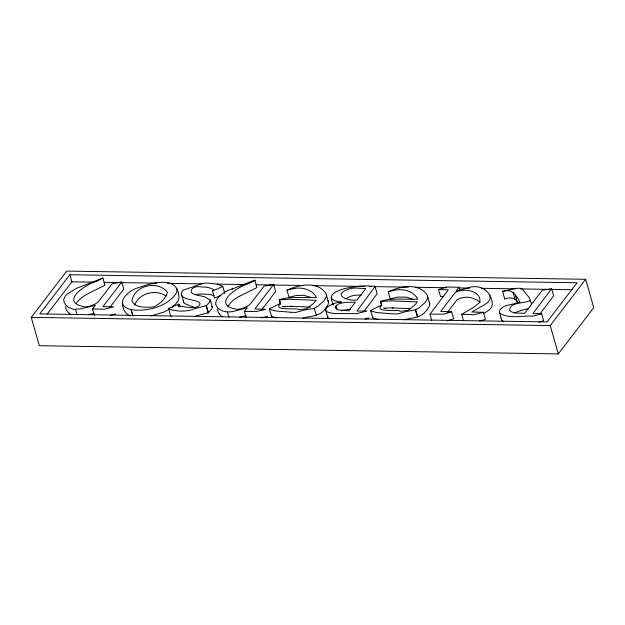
<?xml version="1.0" encoding="UTF-8"?>
<svg xmlns="http://www.w3.org/2000/svg" width="625" height="625" viewBox="0 0 625 625"><rect width="100%" height="100%" fill="white"/><g stroke="black" fill="none" stroke-linecap="round" stroke-linejoin="round"><path stroke-width="0.94" d="M130.422 315.922C123.93 313.938 121.203 305.273 123.078 299.305C126.023 294.062 131.086 290.156 136.742 288.195C148.867 284.055 177.305 273.977 178.859 296.016A23.188 10.992 -15.9 0 1 177.945 300.883L175.766 303.898L172.055 307.281M65.758 306.352C65.273 309.672 67.898 312.414 70.305 314.289M217.656 308.758C217.172 312.07 219.797 314.82 222.203 316.695M302.906 318.117C311.266 315.82 320.273 316.602 325.656 308.156A8.953 4.25 -15.9 0 0 326.172 307.562L328.094 304.531L328.523 302.383L325.906 293.375C317.57 281.602 301.734 284.352 290.25 288.758L286.961 290.148L288.984 297.25L295.258 295.742A12.234 5.797 -15.9 0 1 296.586 295.5L303.672 295.281L310.664 297.352M413.25 299.633L406.742 297.148L397.859 297.102A12.234 5.797 -15.9 0 0 396.523 297.344L390.25 298.852L388.227 291.75L391.516 290.359C403 285.953 418.836 283.203 427.172 294.977L429.797 303.984L429.359 306.133L427.438 309.164A8.953 4.25 -15.9 0 1 426.922 309.758C421.711 317.969 412.352 317.562 404.172 319.719M333.227 303.734L333.141 304.844C332.383 301.406 329.375 296.859 332.953 294.047A11.234 5.328 -15.9 0 1 336.461 291.531C344.086 287.883 352.711 287.062 361 286.102A59.406 28.164 -15.9 0 1 364.727 285.938L374.93 286.211L377.133 293.703L364.125 311.297M327.695 316.367L328.25 318.156L329.289 318.875M326.508 295.297L326.07 297.445L324.156 300.477A8.953 4.25 -15.9 0 1 323.641 301.07L317.93 306.141L314.148 308.359L304.289 310.078L296.008 312.406L290.781 312.258M427.773 296.898L427.336 299.047L425.422 302.078A8.953 4.25 -15.9 0 1 424.906 302.672L419.195 307.742L415.688 309.852L405.555 311.68L397.82 313.914L392.047 313.859A4.578 2.172 -15.9 0 0 391.125 313.766L376.398 312.523L370.711 310.789A1.789 0.852 -15.9 0 1 370.82 310.344L381.922 304.906C372.75 313.117 398.945 309.148 399.781 311.117A26.867 12.742 -15.9 0 0 401.82 311.203L408.172 310.195L414.375 305.422A20.492 9.719 -15.9 0 0 415.234 304.539L417.453 301.875L391.25 300.906A8.953 4.25 -15.9 0 0 390.297 300.852L380.484 301.445L381.75 305.875M109.68 307.539L123.797 289.102L121.773 282.016L112.156 283.734L98.773 301.219C95.531 304.539 90.82 306.172 86.312 306.891A7.078 3.352 -15.9 0 1 85.031 306.945C59.211 302.516 84.281 284.805 96.531 281.32A28.508 13.516 -15.9 0 0 97.5 280.867L102.938 278.039L76.656 288.266L67.336 293.945L65.273 296.086L63.734 299.266L64.102 302.312L65.805 305.023L68.289 307.203L73.555 309.414L81.305 308.773L95.352 305.273L92.492 309.008L94.258 315.211M102.953 278.094L104.961 285.219L99.516 287.953A28.508 13.516 -15.9 0 1 98.555 288.406C90.719 292.406 81.602 295.766 76.375 303.219M246.164 317.609L244.398 311.406L247.25 307.68C239.586 309.273 231.547 313.484 223.672 311.328C205.922 304.672 222.109 291.438 232.555 288.836C227.461 291.195 270.578 273.133 249.398 283.266A28.508 13.516 -15.9 0 1 248.438 283.719C236.18 287.203 211.109 304.914 236.93 309.344A7.078 3.352 -15.9 0 0 238.211 309.289C242.719 308.57 247.43 306.945 250.672 303.617L264.055 286.141L273.68 284.422L275.695 291.508L261.578 309.938M227.773 306.789C232.195 298.289 242.492 295.094 250.453 290.805A28.508 13.516 -15.9 0 0 251.422 290.359L256.859 287.617L254.852 280.5M280.484 304.273L279.328 299.547L284.664 298.359A26.312 12.477 -15.9 0 1 286.602 298.055L294.609 297.508L316.391 297.586C312.648 289.734 302.641 287.047 294.57 288.414A12.234 5.797 -15.9 0 0 293.242 288.656L286.961 290.148M380.484 301.445L385.93 299.961A26.312 12.477 -15.9 0 1 387.867 299.656L395.875 299.109L417.656 299.188C413.914 291.336 403.906 288.648 395.836 290.016A12.234 5.797 -15.9 0 0 394.508 290.258L388.227 291.75M195.602 307.828L184.703 303.617L183.719 302.43L181.297 293.602L182.055 291.406L183.484 289.984L193.789 286.562A52.734 25 -15.9 0 0 195.25 285.984L201.305 283.703L205.07 283.109A15.891 7.531 -15.9 0 1 206.734 283.047L217.641 284.094L222.906 286.469L212.695 290.953L213.648 289.477L209.492 287.859A35.641 16.898 -15.9 0 0 206.086 287.203C201.734 287.25 195.703 285.32 192.234 288.633C186.578 296.32 205.242 294.953 206.984 298.25L210.305 299.992L212.398 307.375L212.039 308.453L208.422 312.734L197.367 315.555A38.609 18.305 -15.9 0 0 196.141 315.984L194.664 316.492M134.672 305.008C139.398 292.812 155.734 288.898 166.211 296.156M220.938 295.57L214.516 298.008L214.789 297.539M431.734 320.398L429.969 314.195L448.281 289.875L438.531 289.492L440.555 296.578L443.477 296.695M540.055 313.852L553.641 295.789L551.625 288.703L532.883 313.578L541.609 313.68L543.625 320.766L542.531 321.102A12.234 5.797 -15.9 0 0 541.5 321.438L538.734 322.219M31.25 317.367L66.688 271.086L585.672 279.289L593.75 307.633L558.312 353.914L39.328 345.711L31.25 317.367L550.234 325.57L585.672 279.289M69.859 274.742L39.867 313.898L547.062 321.914L577.047 282.758L69.859 274.742L71.875 281.828L47.18 314.078M121.773 282.016L102.953 306.594L113.711 306.875L104.188 309.195L92.492 309.008M132.875 315.891L131.133 309.656C146.648 311.836 166.43 307.031 175.93 293.797A23.188 10.992 -15.9 0 0 176.844 288.93M179.938 306.961L178.945 304.07L168.648 308.453L170.57 315.805L171.484 316.68M207.758 312.875L208.422 312.734L206.398 305.648L209.133 302.883L210.305 299.992M273.68 284.422L254.859 308.992L265.609 309.273L256.086 311.594L244.398 311.406M336.023 305.938L335.375 307.016A5.695 2.703 -15.9 0 0 335.43 308.164L338.781 309.984L348.797 310.781L355.359 302.203L345.094 302.336L339.969 303.438A5.969 2.828 -15.9 0 0 337.867 304.43L336.023 305.938L337.031 309.484M417.797 316.906L415.57 309.93M438.531 289.492L446.336 287.078A16.234 7.695 -15.9 0 0 446.852 287.008L459.008 287.273L456.125 291.047L465.719 288.5A14.352 6.805 -15.9 0 1 467.172 288.188C479.437 283.133 492.023 290.867 492.312 304.57C491.898 309.266 486.984 311.438 483.477 313.586M447.281 312.547L457.078 299.758C464.18 295.594 474.141 296.703 480.062 302.438M390.258 298.812L390.695 298.484M181.695 295.344C183.719 300.672 202.344 299.609 199.773 304.758C197.484 308.375 192.992 307.453 189.414 307.438A31.336 14.852 -15.9 0 1 187.609 307.367L177.945 305.68L179.18 304.305M345.117 298.773L351.695 295.922A13.727 6.508 -15.9 0 1 357.391 295.117L361.297 295.164M169.359 309.211L163.977 312.062L150.773 315.93M316.438 315.336L314.18 308.328M195.281 294.695L199.297 294.023L208.109 294.289A35.641 16.898 -15.9 0 1 211.508 294.945L214.219 295.773M514.375 312.977L520.742 310.508L528.266 308.703M463.484 320.523L461.719 314.32L472.734 307.953L479.383 302.742A20.492 9.719 -15.9 0 0 479.875 301.852C481.398 290.445 462.82 287.5 455.062 292.672L440.656 311.484L451.617 311.734L453.641 318.82L447.188 320.852M540.445 321.758L541.5 321.438M206.398 305.648L195.352 308.469A38.609 18.305 -15.9 0 0 194.125 308.898C186.203 312.094 176.188 311.609 168.547 308.711M479.656 321.008L485.414 319.398L483.398 312.312L473.977 314.742L461.719 314.32M451.617 311.734L444.359 313.977A4.906 2.328 -15.9 0 1 443.516 314.148L429.969 314.195M541.609 313.68L540.516 314.016A12.234 5.797 -15.9 0 0 539.477 314.352L534.422 315.695A34.109 16.172 -15.9 0 1 532.492 316.117C521.836 315.578 510.156 318.969 500.336 313.641A9.781 4.633 -15.9 0 1 499.406 311.047C501.984 304.797 510.812 305.242 516 303.102A13.164 6.242 -15.9 0 1 517.391 302.781L519.984 302.266L518.805 300A3.578 1.695 -15.9 0 1 518.656 299.758A3.578 1.695 -15.9 0 0 518.5 299.508C514.625 292.82 510.445 288.711 502.586 291.406L510.125 289.656A15.609 7.398 -15.9 0 0 511.633 289.266L515.766 288.359L520.133 288.281A7.719 3.664 -15.9 0 1 522.289 289.023L529.18 297.625L531.578 303.812M94.219 313.273L88.625 314.672M246.117 315.672L239.641 317.273M365.133 319.102L368.812 318.148L367.031 318.141M110.531 315.227L115.727 313.961M261.57 317.836L267.625 316.367M551.625 288.703L542.328 290.242L524.586 313.336L515.18 312.992L511.734 311.992L509.68 310.359C509.273 301.562 525.688 303.812 530.57 300.266M279.219 299.844L289.031 299.25A8.953 4.25 -15.9 0 1 289.984 299.305L316.188 300.273L313.969 302.938A20.492 9.719 -15.9 0 1 313.102 303.82L306.898 308.594L300.555 309.602A26.867 12.742 -15.9 0 1 298.516 309.516C297.672 307.555 271.484 311.516 280.656 303.305L269.555 308.742A1.789 0.852 -15.9 0 0 269.445 309.188L271.516 316.406L276.312 317.875M502.586 291.406L504.695 298.945C509.75 296.906 515.492 297.703 517.938 302.938M282.391 306.758L288.727 306.297L310.445 307.078M383.656 308.359L389.992 307.898L410.742 308.641M283.102 306.672L284.445 306.547M384.367 308.273L385.711 308.148M350.555 309.148L341.984 310.523A5.969 2.828 -15.9 0 0 341.234 310.82M71.875 281.828L93.336 282.164M104.062 282.336L156.734 283.164M167.461 283.336L202.578 283.891M217.203 284.125L244.516 284.555M256.219 284.742L271.828 284.984M273.781 285.016L303.039 285.484M312.789 285.633L364.484 286.453M369.367 286.531L371.312 286.562M374.242 286.609L408.375 287.148M415.203 287.258L446.414 287.75M459.094 287.945L469.828 288.117M481.531 288.305L515.672 288.844M520.547 288.922L549.805 289.383M551.758 289.414L572.242 289.734M483.398 312.312L471.789 312.016L476.047 309.609C480.766 306.039 492.516 303.188 489.719 294.867M378.422 319.609L372.789 318.008L370.711 310.789M131.133 309.656L133.016 315.859M517.336 302.305L515.391 295.234M131.203 309.672C127.656 308.766 123.359 307.188 122.352 303.242M503.695 321.539L502.359 320.727A9.781 4.633 -15.9 0 1 501.422 318.133M211.414 306.273L212.328 307.078M222.836 286.609L224.859 293.695M331.125 297.758C332.977 301.375 338.039 301.383 341.57 302.172C331.578 302.023 314.719 312.555 336.031 313.531L356.68 313.672L366.797 311.062L356.977 311.023L375.109 286.445M269.445 309.188L275.133 310.922L289.859 312.164A4.578 2.172 -15.9 0 1 290.781 312.258M212.414 290.781L214.43 297.867M429.188 302.062L429.797 303.984M327.922 300.461L328.523 302.383M550.234 325.57L558.312 353.914M513.023 292.336L515.07 299.555M499.336 312.023L501.359 319.109M459.008 287.273L459.766 289.93M415.445 309.922L417.461 317.008M380.594 301.148L381.602 304.688M325.695 310.234L327.719 317.32M279.328 299.547L280.336 303.086M227.461 312L228.977 317.32M206.156 305.641L208.172 312.727M178.586 304.836L179.086 306.609M178.523 304.836L179.023 306.602M75.562 309.602L77.07 314.914M183.32 300.688L183.719 302.43M504.609 298.492L504.695 298.945M271.469 316.273A1.789 0.852 -15.9 0 1 271.578 315.828M291.047 306.336A8.953 4.25 -15.9 0 1 292 306.391M372.734 317.875A1.789 0.852 -15.9 0 1 372.844 317.43M392.32 307.938A8.953 4.25 -15.9 0 1 393.266 307.992M167.539 292.414C165.578 298.953 159.641 304.219 153.477 306.945C146.461 307.414 135.453 308.297 131.891 301.039C134.266 285.102 158.062 279.875 167.539 292.414M365.531 288.578L365.523 288.695A15.633 7.406 -15.9 0 1 365.391 289.094L356.945 300.133C345.859 300.945 331.82 294.367 349.68 288.836A13.727 6.508 -15.9 0 1 355.375 288.031L365.531 288.578"/></g></svg>
